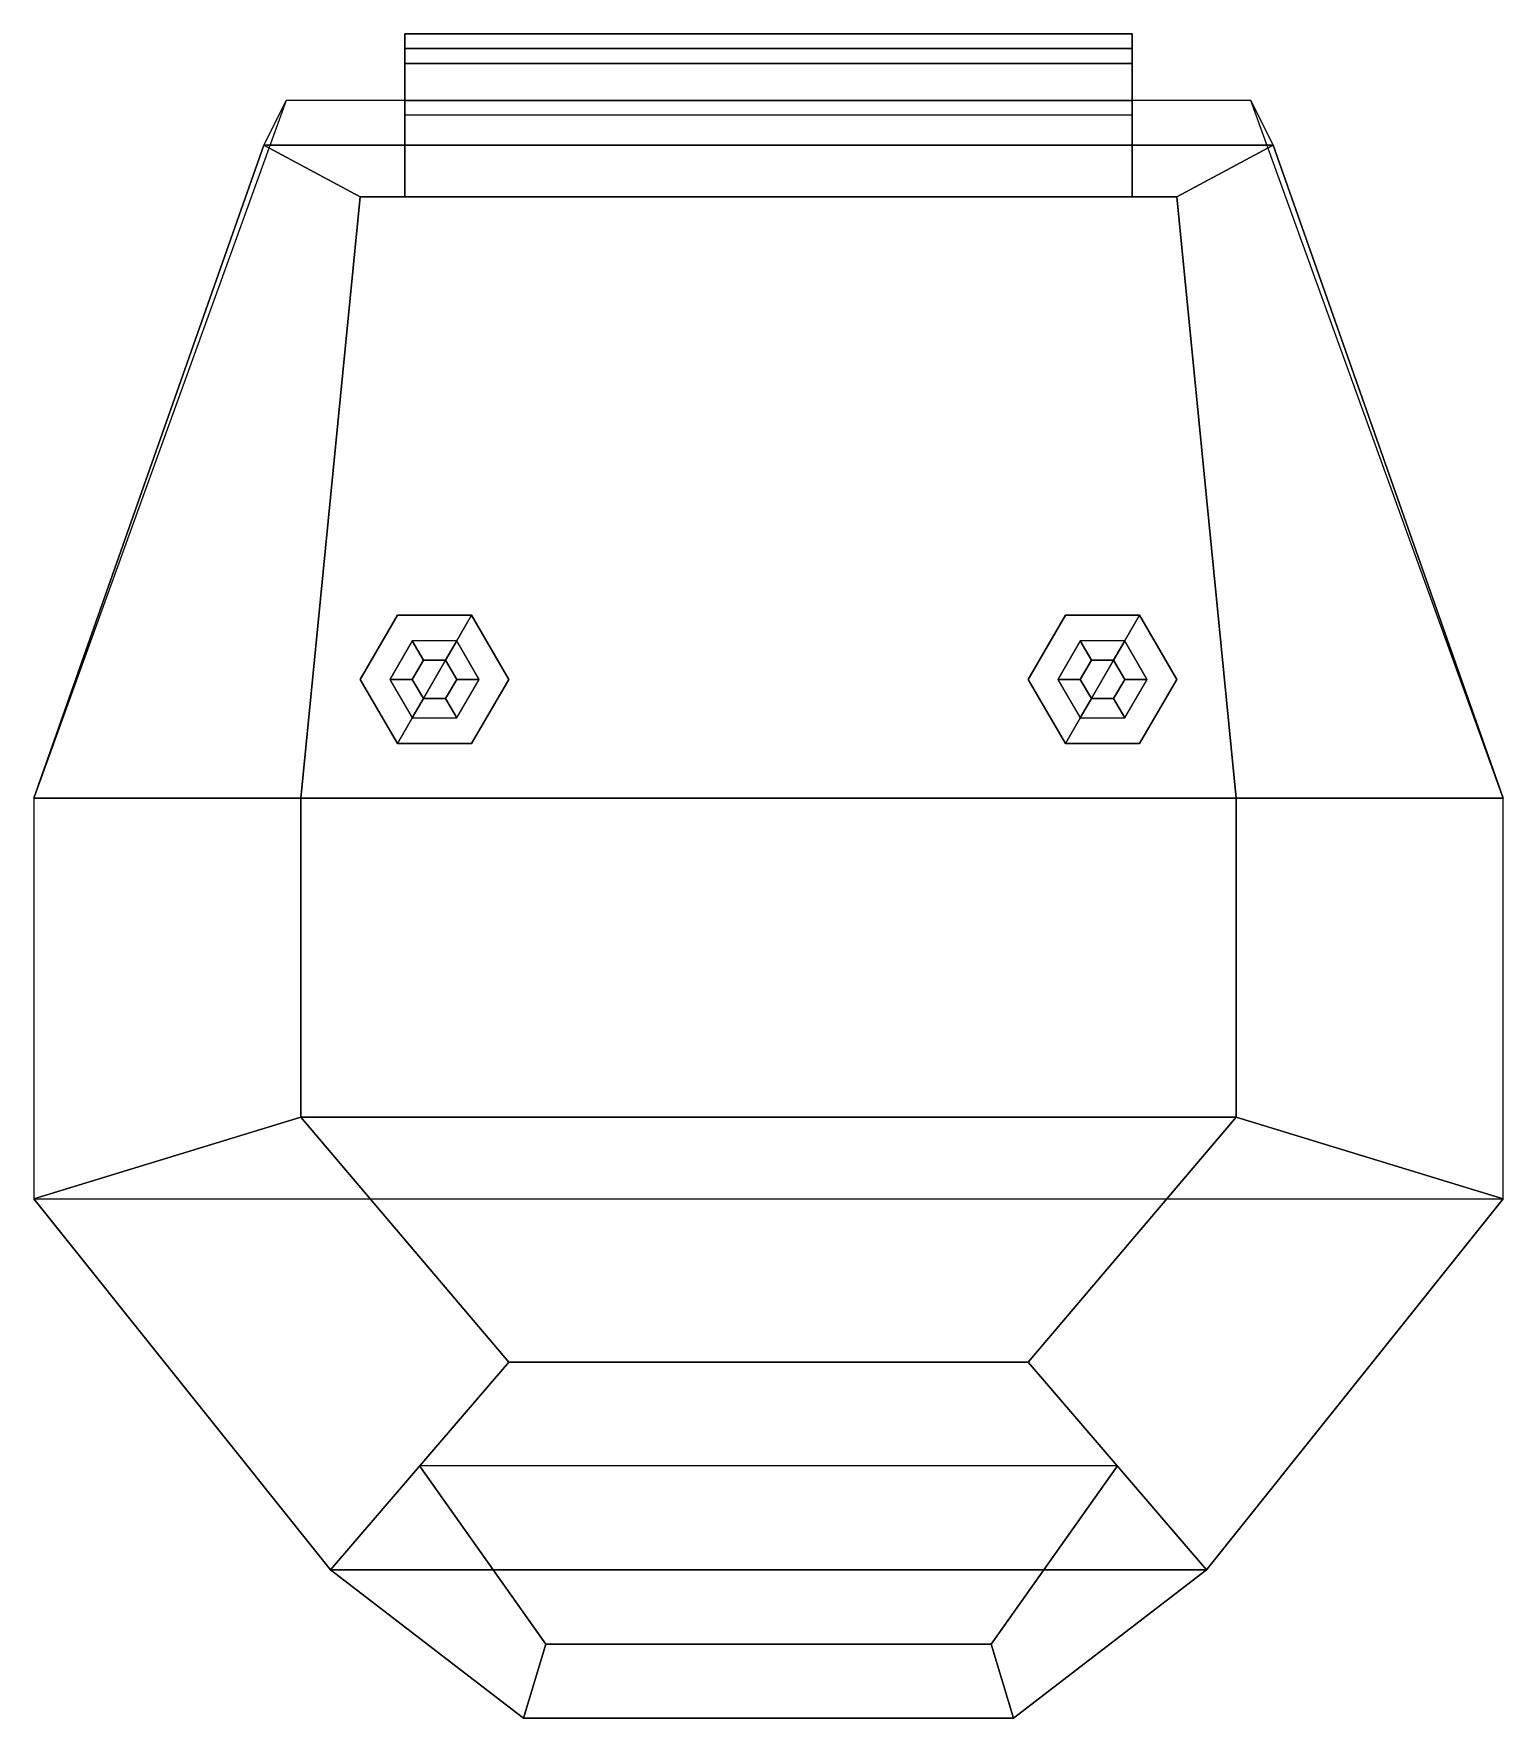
# Model space of a CAD drawing. Extents: x -0.99 to 0.99, y -1.04 to 1.23.
import ezdxf

# ---------------------------------------------------------------- set-up
doc = ezdxf.new("R2010")
doc.units = 0
doc.layers.add('TURRET', color=2, linetype='CONTINUOUS')

msp = doc.modelspace()

# ---------------------------------------------------------------- linework, layer by layer
at = {"layer": 'TURRET'}
for points in [[(0.49, 1.21, 0.37), (0.49, 1.23, 0.23), (-0.49, 1.23, 0.23), (-0.49, 1.21, 0.37)], [(-0.49, 1.23, 0.23), (-0.49, 1.19, 0.15), (-0.49, 1.14, 0.45), (-0.49, 1.21, 0.37)], [(0.49, 1.23, 0.23), (0.49, 1.19, 0.15), (-0.49, 1.19, 0.15), (-0.49, 1.23, 0.23)], [(0.49, 1.14, 0.45), (0.49, 1.19, 0.15), (0.49, 1.23, 0.23), (0.49, 1.21, 0.37)], [(-0.49, 1.21, 0.37), (-0.49, 1.14, 0.45), (0.49, 1.14, 0.45), (0.49, 1.21, 0.37)], [(-0.49, 1.19, 0.15), (-0.49, 1.12, 0.08), (-0.49, 1.01, 0.51), (-0.49, 1.14, 0.45)], [(0.49, 1.19, 0.15), (0.49, 1.12, 0.08), (-0.49, 1.12, 0.08), (-0.49, 1.19, 0.15)], [(0.49, 1.01, 0.51), (0.49, 1.12, 0.08), (0.49, 1.19, 0.15), (0.49, 1.14, 0.45)], [(-0.65, 1.14), (-0.99, 0.2), (-0.68, 1.08, 0.26)], [(0.65, 1.14), (-0.65, 1.14), (-0.68, 1.08, 0.26), (0.68, 1.08, 0.26)], [(-0.49, 1.14, 0.45), (-0.49, 1.01, 0.51), (0.49, 1.01, 0.51), (0.49, 1.14, 0.45)], [(0.68, 1.08, 0.26), (0.68, 1.08, 0.26), (0.99, 0.2), (0.65, 1.14)], [(-0.68, 1.08, 0.26), (-0.99, 0.2), (-0.63, 0.2, 0.62), (-0.55, 1.01, 0.52)], [(0.68, 1.08, 0.26), (-0.68, 1.08, 0.26), (-0.55, 1.01, 0.52), (0.55, 1.01, 0.52)], [(0.55, 1.01, 0.52), (0.63, 0.2, 0.62), (0.99, 0.2), (0.68, 1.08, 0.26)], [(-0.55, 1.01, 0.52), (-0.63, 0.2, 0.62), (0.63, 0.2, 0.62), (0.55, 1.01, 0.52)], [(-0.5, 0.4466, 0.58), (-0.55, 0.36, 0.6), (-0.55, 0.36, 0.63), (-0.5, 0.4466, 0.63)], [(-0.5, 0.4466, 0.63), (-0.55, 0.36, 0.63), (-0.5, 0.2734, 0.63), (-0.4, 0.4466, 0.63)], [(-0.4, 0.4466, 0.58), (-0.5, 0.4466, 0.58), (-0.5, 0.4466, 0.63), (-0.4, 0.4466, 0.63)], [(-0.4, 0.4466, 0.63), (-0.5, 0.2734, 0.63), (-0.4, 0.2734, 0.63), (-0.35, 0.36, 0.63)], [(-0.35, 0.36, 0.6), (-0.4, 0.4466, 0.58), (-0.4, 0.4466, 0.63), (-0.35, 0.36, 0.63)], [(0.4, 0.4466, 0.58), (0.35, 0.36, 0.6), (0.35, 0.36, 0.63), (0.4, 0.4466, 0.63)], [(0.4, 0.4466, 0.63), (0.35, 0.36, 0.63), (0.4, 0.2734, 0.63), (0.5, 0.4466, 0.63)], [(0.5, 0.4466, 0.58), (0.4, 0.4466, 0.58), (0.4, 0.4466, 0.63), (0.5, 0.4466, 0.63)], [(0.5, 0.4466, 0.63), (0.4, 0.2734, 0.63), (0.5, 0.2734, 0.63), (0.55, 0.36, 0.63)], [(0.55, 0.36, 0.6), (0.5, 0.4466, 0.58), (0.5, 0.4466, 0.63), (0.55, 0.36, 0.63)], [(-0.48, 0.412, 0.63), (-0.51, 0.36, 0.63), (-0.48, 0.36, 0.73), (-0.465, 0.386, 0.73)], [(-0.42, 0.412, 0.63), (-0.48, 0.412, 0.63), (-0.465, 0.386, 0.73), (-0.435, 0.386, 0.73)], [(-0.39, 0.36, 0.63), (-0.42, 0.412, 0.63), (-0.435, 0.386, 0.73), (-0.42, 0.36, 0.73)], [(0.42, 0.412, 0.63), (0.39, 0.36, 0.63), (0.42, 0.36, 0.73), (0.435, 0.386, 0.73)], [(0.48, 0.412, 0.63), (0.42, 0.412, 0.63), (0.435, 0.386, 0.73), (0.465, 0.386, 0.73)], [(0.51, 0.36, 0.63), (0.48, 0.412, 0.63), (0.465, 0.386, 0.73), (0.48, 0.36, 0.73)], [(-0.465, 0.386, 0.73), (-0.48, 0.36, 0.73), (-0.48, 0.36, 0.76), (-0.465, 0.386, 0.76)], [(-0.465, 0.386, 0.76), (-0.48, 0.36, 0.76), (-0.465, 0.334, 0.76), (-0.435, 0.386, 0.76)], [(-0.435, 0.386, 0.73), (-0.465, 0.386, 0.73), (-0.465, 0.386, 0.76), (-0.435, 0.386, 0.76)], [(-0.435, 0.386, 0.76), (-0.465, 0.334, 0.76), (-0.435, 0.334, 0.76), (-0.42, 0.36, 0.76)], [(-0.42, 0.36, 0.73), (-0.435, 0.386, 0.73), (-0.435, 0.386, 0.76), (-0.42, 0.36, 0.76)], [(0.435, 0.386, 0.73), (0.42, 0.36, 0.73), (0.42, 0.36, 0.76), (0.435, 0.386, 0.76)], [(0.435, 0.386, 0.76), (0.42, 0.36, 0.76), (0.435, 0.334, 0.76), (0.465, 0.386, 0.76)], [(0.465, 0.386, 0.73), (0.435, 0.386, 0.73), (0.435, 0.386, 0.76), (0.465, 0.386, 0.76)], [(0.465, 0.386, 0.76), (0.435, 0.334, 0.76), (0.465, 0.334, 0.76), (0.48, 0.36, 0.76)], [(0.48, 0.36, 0.73), (0.465, 0.386, 0.73), (0.465, 0.386, 0.76), (0.48, 0.36, 0.76)], [(-0.55, 0.36, 0.6), (-0.5, 0.2734, 0.61), (-0.5, 0.2734, 0.63), (-0.55, 0.36, 0.63)], [(-0.51, 0.36, 0.63), (-0.48, 0.308, 0.63), (-0.465, 0.334, 0.73), (-0.48, 0.36, 0.73)], [(-0.48, 0.36, 0.73), (-0.465, 0.334, 0.73), (-0.465, 0.334, 0.76), (-0.48, 0.36, 0.76)], [(-0.42, 0.308, 0.63), (-0.39, 0.36, 0.63), (-0.42, 0.36, 0.73), (-0.435, 0.334, 0.73)], [(-0.435, 0.334, 0.73), (-0.42, 0.36, 0.73), (-0.42, 0.36, 0.76), (-0.435, 0.334, 0.76)], [(-0.4, 0.2734, 0.61), (-0.35, 0.36, 0.6), (-0.35, 0.36, 0.63), (-0.4, 0.2734, 0.63)], [(0.35, 0.36, 0.6), (0.4, 0.2734, 0.61), (0.4, 0.2734, 0.63), (0.35, 0.36, 0.63)], [(0.39, 0.36, 0.63), (0.42, 0.308, 0.63), (0.435, 0.334, 0.73), (0.42, 0.36, 0.73)], [(0.42, 0.36, 0.73), (0.435, 0.334, 0.73), (0.435, 0.334, 0.76), (0.42, 0.36, 0.76)], [(0.465, 0.334, 0.73), (0.48, 0.36, 0.73), (0.48, 0.36, 0.76), (0.465, 0.334, 0.76)], [(0.48, 0.308, 0.63), (0.51, 0.36, 0.63), (0.48, 0.36, 0.73), (0.465, 0.334, 0.73)], [(0.5, 0.2734, 0.61), (0.55, 0.36, 0.6), (0.55, 0.36, 0.63), (0.5, 0.2734, 0.63)], [(-0.48, 0.308, 0.63), (-0.42, 0.308, 0.63), (-0.435, 0.334, 0.73), (-0.465, 0.334, 0.73)], [(-0.465, 0.334, 0.73), (-0.435, 0.334, 0.73), (-0.435, 0.334, 0.76), (-0.465, 0.334, 0.76)], [(0.42, 0.308, 0.63), (0.48, 0.308, 0.63), (0.465, 0.334, 0.73), (0.435, 0.334, 0.73)], [(0.435, 0.334, 0.73), (0.465, 0.334, 0.73), (0.465, 0.334, 0.76), (0.435, 0.334, 0.76)], [(-0.5, 0.2734, 0.61), (-0.4, 0.2734, 0.61), (-0.4, 0.2734, 0.63), (-0.5, 0.2734, 0.63)], [(0.4, 0.2734, 0.61), (0.5, 0.2734, 0.61), (0.5, 0.2734, 0.63), (0.4, 0.2734, 0.63)], [(-0.99, 0.2), (-0.99, -0.34), (-0.63, -0.23, 0.62), (-0.63, 0.2, 0.62)], [(-0.63, 0.2, 0.62), (-0.63, -0.23, 0.62), (0.63, -0.23, 0.62), (0.63, 0.2, 0.62)], [(0.63, 0.2, 0.62), (0.63, -0.23, 0.62), (0.99, -0.34), (0.99, 0.2)], [(-0.99, -0.34), (-0.59, -0.84), (-0.35, -0.56, 0.61), (-0.63, -0.23, 0.62)], [(-0.63, -0.23, 0.62), (-0.35, -0.56, 0.61), (0.35, -0.56, 0.61), (0.63, -0.23, 0.62)], [(0.63, -0.23, 0.62), (0.35, -0.56, 0.61), (0.59, -0.84), (0.99, -0.34)], [(0.59, -0.84), (-0.59, -0.84), (-0.99, -0.34), (0.99, -0.34)], [(0.35, -0.56, 0.61), (-0.35, -0.56, 0.61), (-0.59, -0.84), (0.59, -0.84)], [(-0.59, -0.84), (-0.33, -1.04), (-0.3, -0.94, 0.23), (-0.47, -0.7, 0.29)], [(-0.47, -0.7, 0.29), (-0.3, -0.94, 0.23), (0.3, -0.94, 0.23), (0.47, -0.7, 0.29)], [(0.47, -0.7, 0.29), (0.3, -0.94, 0.23), (0.33, -1.04), (0.59, -0.84)], [(0.33, -1.04), (-0.33, -1.04), (-0.59, -0.84), (0.59, -0.84)], [(0.3, -0.94, 0.23), (-0.3, -0.94, 0.23), (-0.33, -1.04), (0.33, -1.04)]]:
    msp.add_3dface(points, dxfattribs=at)

doc.saveas('drawing.dxf')
